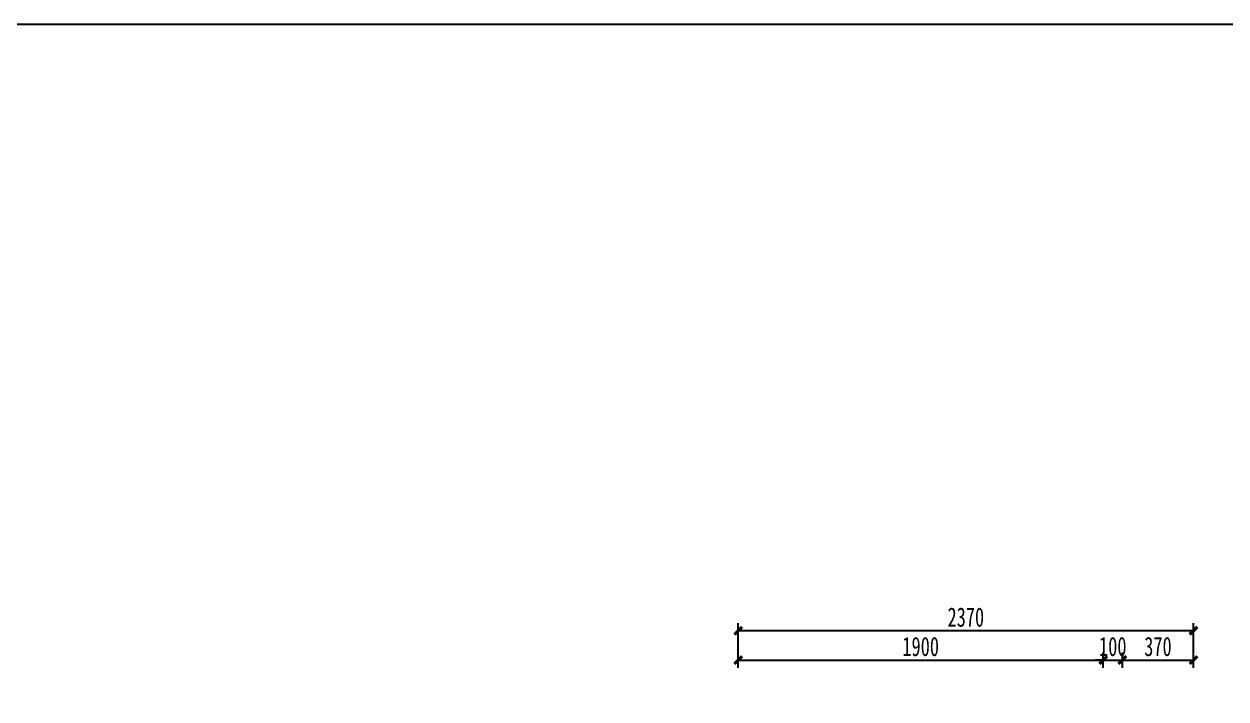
# Model space of a CAD drawing. Header units: millimetres. Extents: x 3104083 to 3173399, y -3165492 to -3044687.
# Drawn here: x 3118692 to 3124948, y -3154175 to -3150663 of the extents above; entities that cross this region are included whole.
import ezdxf

# ---------------------------------------------------------------- set-up
doc = ezdxf.new("R2010")
doc.units = ezdxf.units.MM
doc.header["$LTSCALE"] = 500
doc.header["$MEASUREMENT"] = 0
doc.header["$PDMODE"] = 2
doc.layers.get('0').update_dxf_attribs({"linetype": 'CONTINUOUS'})
doc.layers.get('DEFPOINTS').update_dxf_attribs({"linetype": 'CONTINUOUS'})
doc.layers.add('D-节点尺寸', color=5, linetype='CONTINUOUS')
doc.styles.add('DIM', font='SimSun.ttf', dxfattribs={"width": 0.7})
doc.dimstyles.new('40', dxfattribs={"dimscale": 40, "dimtxt": 2.5, "dimasz": 1, "dimexe": 1, "dimexo": 1, "dimgap": 0.5, "dimtad": 1, "dimdec": 0, "dimzin": 0, "dimdsep": 46, "dimtxsty": 'DIM', "dimblk": 'ARCHTICK', "dimcen": 0, "dimclrd": 5, "dimclre": 5, "dimclrt": 35, "dimadec": 0, "dimazin": 0, "dimtfac": 0.5, "dimtdec": 0, "dimtix": 1, "dimtmove": 2, "dimatfit": 2, "dimldrblk": 'A', "dimfxl": 0, "dimtolj": 1, "dimtzin": 0, "dimlwd": -1, "dimlwe": -1, "dimarcsym": 0})

# ---------------------------------------------------------------- blocks, each defined once
blk = doc.blocks.new('_ArchTick')
at = {"color": 0, "linetype": 'ByBlock', "const_width": 0.4}
blk.add_lwpolyline([(-0.5, -0.5), (0.5, 0.5)], dxfattribs=at)
blk = doc.blocks.new('*D1921')
at = {"layer": 'D-节点尺寸', "color": 5, "ltscale": 100}
for p, q in [((3122409.3, -3154013.3), (3122409.3, -3153932.6)), ((3122409.3, -3153972.6), (3124309.3, -3153972.6)), ((3124309.3, -3154013.3), (3124309.3, -3153932.6))]:
    blk.add_line(p, q, dxfattribs=at)
at = {"layer": 'DEFPOINTS', "color": 0, "ltscale": 100}
for p in [(3124309.3, -3153972.6), (3122409.3, -3154053.3), (3124309.3, -3154053.3)]:
    blk.add_point(p, dxfattribs=at)
at = {"layer": 'D-节点尺寸', "color": 5, "ltscale": 100, "xscale": 40, "yscale": 40, "zscale": 40, "rotation": 180}
blk.add_blockref('_ArchTick', (3122409.3, -3153972.6), dxfattribs=at)
at = {"layer": 'D-节点尺寸', "color": 5, "ltscale": 100, "xscale": 40, "yscale": 40, "zscale": 40}
blk.add_blockref('_ArchTick', (3124309.3, -3153972.6), dxfattribs=at)
at = {"layer": 'D-节点尺寸', "color": 35, "ltscale": 100, "insert": (3123359.3, -3153902.6), "char_height": 100, "attachment_point": 5, "style": 'DIM'}
blk.add_mtext('\\A1;1900', dxfattribs=at)
blk = doc.blocks.new('A')
for p, q in [((-0.37, 0), (-2.13, 0)), ((-1.44, 1.15), (-1.09, 1.44)), ((-1.44, 1.15), (-0.37, 0)), ((-1.44, -1.15), (-0.37, 0)), ((-1.09, 1.44), (0, 0)), ((-1.09, -1.44), (0, 0)), ((-1.44, -1.15), (-1.09, -1.44))]:
    blk.add_line(p, q)
for points in [[(-1.44, 1.15), (-1.09, 1.44), (-0.37, 0), (0, 0)], [(-1.44, -1.15), (-1.09, -1.44), (-0.37, 0), (0, 0)]]:
    blk.add_solid(points)
blk = doc.blocks.new('*D1922')
at = {"layer": 'D-节点尺寸', "color": 5, "ltscale": 100}
for p, q in [((3124309.3, -3153972.6), (3124269.3, -3153972.6)), ((3124309.3, -3154013.3), (3124309.3, -3153932.6)), ((3124309.3, -3153972.6), (3124409.3, -3153972.6)), ((3124409.3, -3154013.3), (3124409.3, -3153932.6)), ((3124409.3, -3153972.6), (3124449.3, -3153972.6))]:
    blk.add_line(p, q, dxfattribs=at)
at = {"layer": 'DEFPOINTS', "color": 0, "ltscale": 100}
for p in [(3124409.3, -3153972.6), (3124309.3, -3154053.3), (3124409.3, -3154053.3)]:
    blk.add_point(p, dxfattribs=at)
at = {"layer": 'D-节点尺寸', "color": 5, "ltscale": 100, "xscale": 40, "yscale": 40, "zscale": 40}
blk.add_blockref('_ArchTick', (3124309.3, -3153972.6), dxfattribs=at)
at = {"layer": 'D-节点尺寸', "color": 5, "ltscale": 100, "xscale": 40, "yscale": 40, "zscale": 40, "rotation": 180}
blk.add_blockref('_ArchTick', (3124409.3, -3153972.6), dxfattribs=at)
at = {"layer": 'D-节点尺寸', "color": 35, "ltscale": 100, "insert": (3124359.3, -3153902.6), "char_height": 100, "attachment_point": 5, "style": 'DIM'}
blk.add_mtext('\\A1;100', dxfattribs=at)
blk = doc.blocks.new('*D1923')
at = {"layer": 'D-节点尺寸', "color": 5, "ltscale": 100}
for p, q in [((3124409.3, -3154013.3), (3124409.3, -3153932.6)), ((3124409.3, -3153972.6), (3124779.3, -3153972.6)), ((3124779.3, -3154013.3), (3124779.3, -3153932.6))]:
    blk.add_line(p, q, dxfattribs=at)
at = {"layer": 'DEFPOINTS', "color": 0, "ltscale": 100}
for p in [(3124779.3, -3153972.6), (3124409.3, -3154053.3), (3124779.3, -3154053.3)]:
    blk.add_point(p, dxfattribs=at)
at = {"layer": 'D-节点尺寸', "color": 5, "ltscale": 100, "xscale": 40, "yscale": 40, "zscale": 40, "rotation": 180}
blk.add_blockref('_ArchTick', (3124409.3, -3153972.6), dxfattribs=at)
at = {"layer": 'D-节点尺寸', "color": 5, "ltscale": 100, "xscale": 40, "yscale": 40, "zscale": 40}
blk.add_blockref('_ArchTick', (3124779.3, -3153972.6), dxfattribs=at)
at = {"layer": 'D-节点尺寸', "color": 35, "ltscale": 100, "insert": (3124594.3, -3153902.6), "char_height": 100, "attachment_point": 5, "style": 'DIM'}
blk.add_mtext('\\A1;370', dxfattribs=at)
blk = doc.blocks.new('*D1924')
at = {"layer": 'D-节点尺寸', "color": 5, "ltscale": 100}
for p, q in [((3122409.3, -3153979.7), (3122409.3, -3153779.7)), ((3124779.3, -3153979.7), (3124779.3, -3153779.7)), ((3124779.3, -3153819.7), (3122409.3, -3153819.7))]:
    blk.add_line(p, q, dxfattribs=at)
at = {"layer": 'DEFPOINTS', "color": 0, "ltscale": 100}
for p in [(3122409.3, -3153819.7), (3122409.3, -3154053.3), (3124779.3, -3154053.3)]:
    blk.add_point(p, dxfattribs=at)
at = {"layer": 'D-节点尺寸', "color": 5, "ltscale": 100, "xscale": 40, "yscale": 40, "zscale": 40, "rotation": 180}
blk.add_blockref('_ArchTick', (3122409.3, -3153819.7), dxfattribs=at)
at = {"layer": 'D-节点尺寸', "color": 5, "ltscale": 100, "xscale": 40, "yscale": 40, "zscale": 40}
blk.add_blockref('_ArchTick', (3124779.3, -3153819.7), dxfattribs=at)
at = {"layer": 'D-节点尺寸', "color": 35, "ltscale": 100, "insert": (3123594.3, -3153749.7), "char_height": 100, "attachment_point": 5, "style": 'DIM'}
blk.add_mtext('\\A1;2370', dxfattribs=at)

msp = doc.modelspace()

# ---------------------------------------------------------------- linework, layer by layer
at = {"layer": 'D-节点尺寸', "color": 251, "ltscale": 100}
msp.add_lwpolyline([(3104083.146, -3150662.751), (3173399.353, -3150662.751), (3173399.353, -3165492.393), (3104083.146, -3165492.393)], close=True, dxfattribs=at)

# ---------------------------------------------------------------- dimensions: what is measured, and where the dimension line sits
for base, p1, p2, picture, middle in [((3122409.317, -3153819.674, 0), (3124779.317, -3154053.298, 0), (3122409.317, -3154053.298, 0), '*D1924', (3123594.317, -3153749.674, 0)), ((3124309.317, -3153972.565, 0), (3122409.317, -3154053.298, 0), (3124309.317, -3154053.298, 0), '*D1921', (3123359.317, -3153902.565, 0)), ((3124409.317, -3153972.565, 0), (3124309.317, -3154053.298, 0), (3124409.317, -3154053.298, 0), '*D1922', (3124359.317, -3153902.565, 0)), ((3124779.317, -3153972.565, 0), (3124409.317, -3154053.298, 0), (3124779.317, -3154053.298, 0), '*D1923', (3124594.317, -3153902.565, 0))]:
    dim = msp.add_linear_dim(base=base, p1=p1, p2=p2, dimstyle='40', dxfattribs=at)
    dim.commit()
    dim.dimension.update_dxf_attribs({"geometry": picture, "text_midpoint": middle})

doc.saveas('drawing.dxf')
